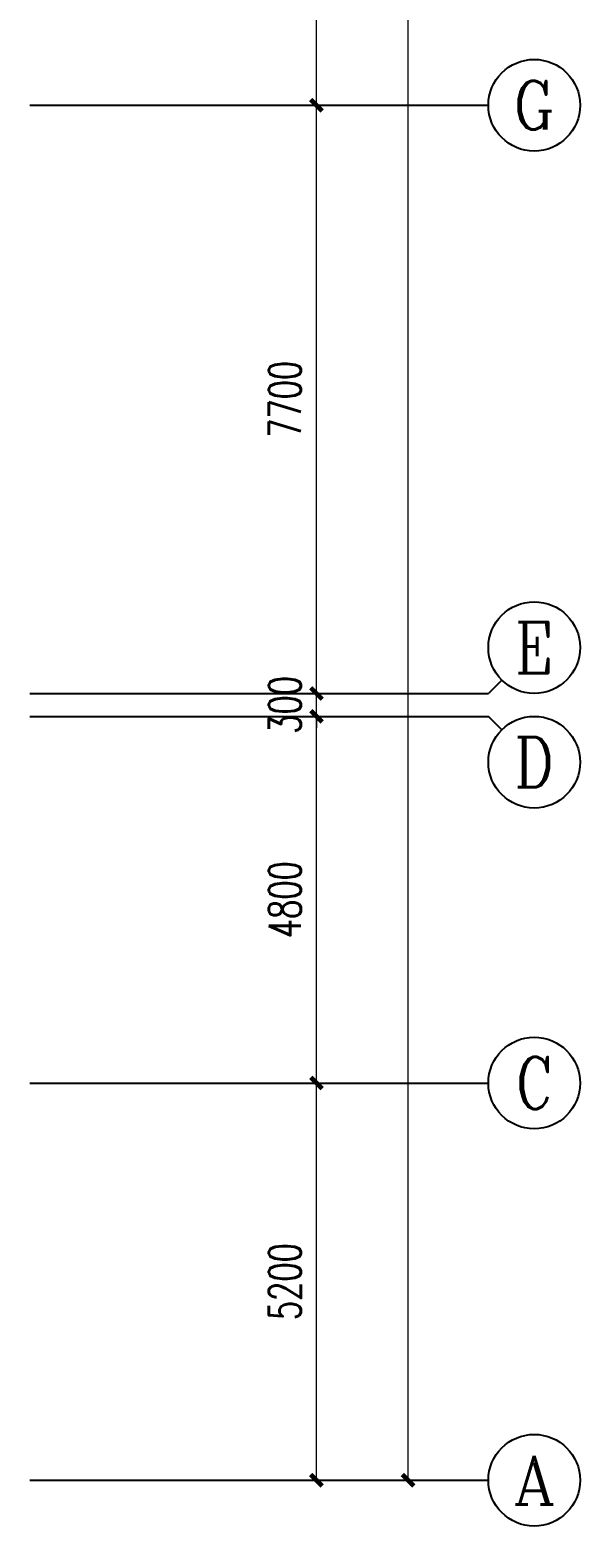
# Model space of a CAD drawing. Extents: x 0 to 302064749, y -59725395 to 1524223.
# Drawn here: x 163365946 to 164085946, y -44737091 to -42778491 of the extents above; entities that cross this region are included whole.
import ezdxf
from ezdxf.enums import TextEntityAlignment as Align

# ---------------------------------------------------------------- set-up
doc = ezdxf.new("R2010")
doc.units = 0
doc.header["$LTSCALE"] = 1000
doc.linetypes.add('DOTE', pattern=[2.42, 2, -0.2, 0.02, -0.2])
doc.layers.add('AXIS', color=3, linetype='Continuous')
doc.layers.add('AXIS_TEXT', color=7, linetype='Continuous')
doc.layers.add('DOTE', color=1, linetype='DOTE', lineweight=9, plot=False)
doc.layers.get('DOTE').off()
doc.styles.add('_TCH_AXIS', font='COMPLEX', dxfattribs={"bigfont": 'GBCBIG'})
doc.styles.add('A_DIM_T3', font='simplex.shx', dxfattribs={"width": 0.7, "bigfont": 'gbcbig.shx'})
doc.styles.add('COMPLEX', font='COMPLEX')
doc.dimstyles.new('_TCH_ARCH&&150', dxfattribs={"dimtxt": 420, "dimasz": 150, "dimexe": 375, "dimexo": 450, "dimgap": 202.5, "dimtad": 1, "dimdec": 0, "dimzin": 0, "dimdsep": 46, "dimtxsty": 'A_DIM_T3', "dimblk": 'ARCHTICK', "dimcen": 0.09, "dimclrt": 7, "dimazin": 2, "dimtfac": 1, "dimtdec": 0, "dimtix": 1, "dimtmove": 2, "dimatfit": 3, "dimfxl": 150, "dimtolj": 1, "dimtzin": 0, "dimarcsym": 0})

# ---------------------------------------------------------------- blocks, each defined once
blk = doc.blocks.new('_ArchTick')
at = {"color": 0, "linetype": 'ByBlock', "const_width": 0.4}
blk.add_lwpolyline([(-0.5, -0.5), (0.5, 0.5)], dxfattribs=at)
blk = doc.blocks.new('*D108')
at = {"layer": 'AXIS', "color": 0, "lineweight": -2, "transparency": 16777216}
for p, q in [((109150, 76000), (114025, 76000)), ((113650, 0), (113650, 76000)), ((109150, 0), (114025, 0))]:
    blk.add_line(p, q, dxfattribs=at)
at = {"layer": 'Defpoints', "color": 0, "transparency": 16777216}
for p in [(108700, 76000), (113650, 76000), (108700, 0)]:
    blk.add_point(p, dxfattribs=at)
at = {"layer": 'AXIS', "color": 0, "lineweight": -2, "transparency": 16777216, "xscale": 150, "yscale": 150, "zscale": 150}
for p, rotation in [((113650, 76000), 90), ((113650, 0), 270)]:
    blk.add_blockref('_ArchTick', p, dxfattribs=dict(at, rotation=rotation))
at = {"layer": 'AXIS', "color": 7, "transparency": 16777216, "insert": (113237.5, 38000), "char_height": 420, "attachment_point": 5, "rotation": 90, "style": 'A_DIM_T3'}
blk.add_mtext('\\A1;76000', dxfattribs=at)
blk = doc.blocks.new('*D109')
at = {"layer": 'AXIS', "color": 0, "lineweight": -2, "transparency": 16777216}
for p, q in [((109150, 5200), (112825, 5200)), ((112450, 0), (112450, 5200)), ((109150, 0), (112825, 0))]:
    blk.add_line(p, q, dxfattribs=at)
at = {"layer": 'Defpoints', "color": 0, "transparency": 16777216}
for p in [(108700, 5200), (112450, 5200), (108700, 0)]:
    blk.add_point(p, dxfattribs=at)
at = {"layer": 'AXIS', "color": 0, "lineweight": -2, "transparency": 16777216, "xscale": 150, "yscale": 150, "zscale": 150}
for p, rotation in [((112450, 5200), 90), ((112450, 0), 270)]:
    blk.add_blockref('_ArchTick', p, dxfattribs=dict(at, rotation=rotation))
at = {"layer": 'AXIS', "color": 7, "transparency": 16777216, "insert": (112037.5, 2600), "char_height": 420, "attachment_point": 5, "rotation": 90, "style": 'A_DIM_T3'}
blk.add_mtext('\\A1;5200', dxfattribs=at)
blk = doc.blocks.new('*D110')
at = {"layer": 'AXIS', "color": 0, "lineweight": -2, "transparency": 16777216}
for p, q in [((109150, 10000), (112825, 10000)), ((112450, 5200), (112450, 10000)), ((109150, 5200), (112825, 5200))]:
    blk.add_line(p, q, dxfattribs=at)
at = {"layer": 'Defpoints', "color": 0, "transparency": 16777216}
for p in [(108700, 10000), (112450, 10000), (108700, 5200)]:
    blk.add_point(p, dxfattribs=at)
at = {"layer": 'AXIS', "color": 0, "lineweight": -2, "transparency": 16777216, "xscale": 150, "yscale": 150, "zscale": 150}
for p, rotation in [((112450, 10000), 90), ((112450, 5200), 270)]:
    blk.add_blockref('_ArchTick', p, dxfattribs=dict(at, rotation=rotation))
at = {"layer": 'AXIS', "color": 7, "transparency": 16777216, "insert": (112037.5, 7600), "char_height": 420, "attachment_point": 5, "rotation": 90, "style": 'A_DIM_T3'}
blk.add_mtext('\\A1;4800', dxfattribs=at)
blk = doc.blocks.new('*D111')
at = {"layer": 'AXIS', "color": 0, "lineweight": -2, "transparency": 16777216}
for p, q in [((112450, 10300), (112450, 10450)), ((109150, 10300), (112825, 10300)), ((112450, 10000), (112450, 10300)), ((109150, 10000), (112825, 10000)), ((112450, 10000), (112450, 9850))]:
    blk.add_line(p, q, dxfattribs=at)
at = {"layer": 'Defpoints', "color": 0, "transparency": 16777216}
for p in [(108700, 10300), (112450, 10300), (108700, 10000)]:
    blk.add_point(p, dxfattribs=at)
at = {"layer": 'AXIS', "color": 0, "lineweight": -2, "transparency": 16777216, "xscale": 150, "yscale": 150, "zscale": 150}
for p, rotation in [((112450, 10300), 270), ((112450, 10000), 90)]:
    blk.add_blockref('_ArchTick', p, dxfattribs=dict(at, rotation=rotation))
at = {"layer": 'AXIS', "color": 7, "transparency": 16777216, "insert": (112037.5, 10150), "char_height": 420, "attachment_point": 5, "rotation": 90, "style": 'A_DIM_T3'}
blk.add_mtext('\\A1;300', dxfattribs=at)
blk = doc.blocks.new('*D112')
at = {"layer": 'AXIS', "color": 0, "lineweight": -2, "transparency": 16777216}
for p, q in [((109150, 18000), (112825, 18000)), ((112450, 10300), (112450, 18000)), ((109150, 10300), (112825, 10300))]:
    blk.add_line(p, q, dxfattribs=at)
at = {"layer": 'Defpoints', "color": 0, "transparency": 16777216}
for p in [(108700, 18000), (112450, 18000), (108700, 10300)]:
    blk.add_point(p, dxfattribs=at)
at = {"layer": 'AXIS', "color": 0, "lineweight": -2, "transparency": 16777216, "xscale": 150, "yscale": 150, "zscale": 150}
for p, rotation in [((112450, 18000), 90), ((112450, 10300), 270)]:
    blk.add_blockref('_ArchTick', p, dxfattribs=dict(at, rotation=rotation))
at = {"layer": 'AXIS', "color": 7, "transparency": 16777216, "insert": (112037.5, 14150), "char_height": 420, "attachment_point": 5, "rotation": 90, "style": 'A_DIM_T3'}
blk.add_mtext('\\A1;7700', dxfattribs=at)
blk = doc.blocks.new('*D113')
at = {"layer": 'AXIS', "color": 0, "lineweight": -2, "transparency": 16777216}
for p, q in [((109150, 26000), (112825, 26000)), ((112450, 18000), (112450, 26000)), ((109150, 18000), (112825, 18000))]:
    blk.add_line(p, q, dxfattribs=at)
at = {"layer": 'Defpoints', "color": 0, "transparency": 16777216}
for p in [(108700, 26000), (112450, 26000), (108700, 18000)]:
    blk.add_point(p, dxfattribs=at)
at = {"layer": 'AXIS', "color": 0, "lineweight": -2, "transparency": 16777216, "xscale": 150, "yscale": 150, "zscale": 150}
for p, rotation in [((112450, 26000), 90), ((112450, 18000), 270)]:
    blk.add_blockref('_ArchTick', p, dxfattribs=dict(at, rotation=rotation))
at = {"layer": 'AXIS', "color": 7, "transparency": 16777216, "insert": (112037.5, 22000), "char_height": 420, "attachment_point": 5, "rotation": 90, "style": 'A_DIM_T3'}
blk.add_mtext('\\A1;8000', dxfattribs=at)
blk = doc.blocks.new('*D163')
at = {"layer": 'AXIS', "color": 0, "lineweight": -2, "transparency": 16777216}
for p, q in [((109150, 76000), (114025, 76000)), ((113650, 0), (113650, 76000)), ((109150, 0), (114025, 0))]:
    blk.add_line(p, q, dxfattribs=at)
at = {"layer": 'Defpoints', "color": 0, "transparency": 16777216}
for p in [(108700, 76000), (113650, 76000), (108700, 0)]:
    blk.add_point(p, dxfattribs=at)
at = {"layer": 'AXIS', "color": 0, "lineweight": -2, "transparency": 16777216, "xscale": 150, "yscale": 150, "zscale": 150}
for p, rotation in [((113650, 76000), 90), ((113650, 0), 270)]:
    blk.add_blockref('_ArchTick', p, dxfattribs=dict(at, rotation=rotation))
at = {"layer": 'AXIS', "color": 7, "transparency": 16777216, "insert": (113237.5, 38000), "char_height": 420, "attachment_point": 5, "rotation": 90, "style": 'A_DIM_T3'}
blk.add_mtext('\\A1;76000', dxfattribs=at)
blk = doc.blocks.new('*D164')
at = {"layer": 'AXIS', "color": 0, "lineweight": -2, "transparency": 16777216}
for p, q in [((109150, 5200), (112825, 5200)), ((112450, 0), (112450, 5200)), ((109150, 0), (112825, 0))]:
    blk.add_line(p, q, dxfattribs=at)
at = {"layer": 'Defpoints', "color": 0, "transparency": 16777216}
for p in [(108700, 5200), (112450, 5200), (108700, 0)]:
    blk.add_point(p, dxfattribs=at)
at = {"layer": 'AXIS', "color": 0, "lineweight": -2, "transparency": 16777216, "xscale": 150, "yscale": 150, "zscale": 150}
for p, rotation in [((112450, 5200), 90), ((112450, 0), 270)]:
    blk.add_blockref('_ArchTick', p, dxfattribs=dict(at, rotation=rotation))
at = {"layer": 'AXIS', "color": 7, "transparency": 16777216, "insert": (112037.5, 2600), "char_height": 420, "attachment_point": 5, "rotation": 90, "style": 'A_DIM_T3'}
blk.add_mtext('\\A1;5200', dxfattribs=at)
blk = doc.blocks.new('*D165')
at = {"layer": 'AXIS', "color": 0, "lineweight": -2, "transparency": 16777216}
for p, q in [((109150, 10000), (112825, 10000)), ((112450, 5200), (112450, 10000)), ((109150, 5200), (112825, 5200))]:
    blk.add_line(p, q, dxfattribs=at)
at = {"layer": 'Defpoints', "color": 0, "transparency": 16777216}
for p in [(108700, 10000), (112450, 10000), (108700, 5200)]:
    blk.add_point(p, dxfattribs=at)
at = {"layer": 'AXIS', "color": 0, "lineweight": -2, "transparency": 16777216, "xscale": 150, "yscale": 150, "zscale": 150}
for p, rotation in [((112450, 10000), 90), ((112450, 5200), 270)]:
    blk.add_blockref('_ArchTick', p, dxfattribs=dict(at, rotation=rotation))
at = {"layer": 'AXIS', "color": 7, "transparency": 16777216, "insert": (112037.5, 7600), "char_height": 420, "attachment_point": 5, "rotation": 90, "style": 'A_DIM_T3'}
blk.add_mtext('\\A1;4800', dxfattribs=at)
blk = doc.blocks.new('*D166')
at = {"layer": 'AXIS', "color": 0, "lineweight": -2, "transparency": 16777216}
for p, q in [((112450, 10300), (112450, 10450)), ((109150, 10300), (112825, 10300)), ((112450, 10000), (112450, 10300)), ((109150, 10000), (112825, 10000)), ((112450, 10000), (112450, 9850))]:
    blk.add_line(p, q, dxfattribs=at)
at = {"layer": 'Defpoints', "color": 0, "transparency": 16777216}
for p in [(108700, 10300), (112450, 10300), (108700, 10000)]:
    blk.add_point(p, dxfattribs=at)
at = {"layer": 'AXIS', "color": 0, "lineweight": -2, "transparency": 16777216, "xscale": 150, "yscale": 150, "zscale": 150}
for p, rotation in [((112450, 10300), 270), ((112450, 10000), 90)]:
    blk.add_blockref('_ArchTick', p, dxfattribs=dict(at, rotation=rotation))
at = {"layer": 'AXIS', "color": 7, "transparency": 16777216, "insert": (112037.5, 10150), "char_height": 420, "attachment_point": 5, "rotation": 90, "style": 'A_DIM_T3'}
blk.add_mtext('\\A1;300', dxfattribs=at)
blk = doc.blocks.new('*D167')
at = {"layer": 'AXIS', "color": 0, "lineweight": -2, "transparency": 16777216}
for p, q in [((109150, 18000), (112825, 18000)), ((112450, 10300), (112450, 18000)), ((109150, 10300), (112825, 10300))]:
    blk.add_line(p, q, dxfattribs=at)
at = {"layer": 'Defpoints', "color": 0, "transparency": 16777216}
for p in [(108700, 18000), (112450, 18000), (108700, 10300)]:
    blk.add_point(p, dxfattribs=at)
at = {"layer": 'AXIS', "color": 0, "lineweight": -2, "transparency": 16777216, "xscale": 150, "yscale": 150, "zscale": 150}
for p, rotation in [((112450, 18000), 90), ((112450, 10300), 270)]:
    blk.add_blockref('_ArchTick', p, dxfattribs=dict(at, rotation=rotation))
at = {"layer": 'AXIS', "color": 7, "transparency": 16777216, "insert": (112037.5, 14150), "char_height": 420, "attachment_point": 5, "rotation": 90, "style": 'A_DIM_T3'}
blk.add_mtext('\\A1;7700', dxfattribs=at)
blk = doc.blocks.new('*D168')
at = {"layer": 'AXIS', "color": 0, "lineweight": -2, "transparency": 16777216}
for p, q in [((109150, 26000), (112825, 26000)), ((112450, 18000), (112450, 26000)), ((109150, 18000), (112825, 18000))]:
    blk.add_line(p, q, dxfattribs=at)
at = {"layer": 'Defpoints', "color": 0, "transparency": 16777216}
for p in [(108700, 26000), (112450, 26000), (108700, 18000)]:
    blk.add_point(p, dxfattribs=at)
at = {"layer": 'AXIS', "color": 0, "lineweight": -2, "transparency": 16777216, "xscale": 150, "yscale": 150, "zscale": 150}
for p, rotation in [((112450, 26000), 90), ((112450, 18000), 270)]:
    blk.add_blockref('_ArchTick', p, dxfattribs=dict(at, rotation=rotation))
at = {"layer": 'AXIS', "color": 7, "transparency": 16777216, "insert": (112037.5, 22000), "char_height": 420, "attachment_point": 5, "rotation": 90, "style": 'A_DIM_T3'}
blk.add_mtext('\\A1;8000', dxfattribs=at)
blk = doc.blocks.new('*D218')
at = {"layer": 'AXIS', "color": 0, "lineweight": -2, "transparency": 16777216}
for p, q in [((109150, 76000), (114025, 76000)), ((113650, 0), (113650, 76000)), ((109150, 0), (114025, 0))]:
    blk.add_line(p, q, dxfattribs=at)
at = {"layer": 'Defpoints', "color": 0, "transparency": 16777216}
for p in [(108700, 76000), (113650, 76000), (108700, 0)]:
    blk.add_point(p, dxfattribs=at)
at = {"layer": 'AXIS', "color": 0, "lineweight": -2, "transparency": 16777216, "xscale": 150, "yscale": 150, "zscale": 150}
for p, rotation in [((113650, 76000), 90), ((113650, 0), 270)]:
    blk.add_blockref('_ArchTick', p, dxfattribs=dict(at, rotation=rotation))
at = {"layer": 'AXIS', "color": 7, "transparency": 16777216, "insert": (113237.5, 38000), "char_height": 420, "attachment_point": 5, "rotation": 90, "style": 'A_DIM_T3'}
blk.add_mtext('\\A1;76000', dxfattribs=at)
blk = doc.blocks.new('*D219')
at = {"layer": 'AXIS', "color": 0, "lineweight": -2, "transparency": 16777216}
for p, q in [((109150, 5200), (112825, 5200)), ((112450, 0), (112450, 5200)), ((109150, 0), (112825, 0))]:
    blk.add_line(p, q, dxfattribs=at)
at = {"layer": 'Defpoints', "color": 0, "transparency": 16777216}
for p in [(108700, 5200), (112450, 5200), (108700, 0)]:
    blk.add_point(p, dxfattribs=at)
at = {"layer": 'AXIS', "color": 0, "lineweight": -2, "transparency": 16777216, "xscale": 150, "yscale": 150, "zscale": 150}
for p, rotation in [((112450, 5200), 90), ((112450, 0), 270)]:
    blk.add_blockref('_ArchTick', p, dxfattribs=dict(at, rotation=rotation))
at = {"layer": 'AXIS', "color": 7, "transparency": 16777216, "insert": (112037.5, 2600), "char_height": 420, "attachment_point": 5, "rotation": 90, "style": 'A_DIM_T3'}
blk.add_mtext('\\A1;5200', dxfattribs=at)
blk = doc.blocks.new('*D220')
at = {"layer": 'AXIS', "color": 0, "lineweight": -2, "transparency": 16777216}
for p, q in [((109150, 10000), (112825, 10000)), ((112450, 5200), (112450, 10000)), ((109150, 5200), (112825, 5200))]:
    blk.add_line(p, q, dxfattribs=at)
at = {"layer": 'Defpoints', "color": 0, "transparency": 16777216}
for p in [(108700, 10000), (112450, 10000), (108700, 5200)]:
    blk.add_point(p, dxfattribs=at)
at = {"layer": 'AXIS', "color": 0, "lineweight": -2, "transparency": 16777216, "xscale": 150, "yscale": 150, "zscale": 150}
for p, rotation in [((112450, 10000), 90), ((112450, 5200), 270)]:
    blk.add_blockref('_ArchTick', p, dxfattribs=dict(at, rotation=rotation))
at = {"layer": 'AXIS', "color": 7, "transparency": 16777216, "insert": (112037.5, 7600), "char_height": 420, "attachment_point": 5, "rotation": 90, "style": 'A_DIM_T3'}
blk.add_mtext('\\A1;4800', dxfattribs=at)
blk = doc.blocks.new('*D221')
at = {"layer": 'AXIS', "color": 0, "lineweight": -2, "transparency": 16777216}
for p, q in [((112450, 10300), (112450, 10450)), ((109150, 10300), (112825, 10300)), ((112450, 10000), (112450, 10300)), ((109150, 10000), (112825, 10000)), ((112450, 10000), (112450, 9850))]:
    blk.add_line(p, q, dxfattribs=at)
at = {"layer": 'Defpoints', "color": 0, "transparency": 16777216}
for p in [(108700, 10300), (112450, 10300), (108700, 10000)]:
    blk.add_point(p, dxfattribs=at)
at = {"layer": 'AXIS', "color": 0, "lineweight": -2, "transparency": 16777216, "xscale": 150, "yscale": 150, "zscale": 150}
for p, rotation in [((112450, 10300), 270), ((112450, 10000), 90)]:
    blk.add_blockref('_ArchTick', p, dxfattribs=dict(at, rotation=rotation))
at = {"layer": 'AXIS', "color": 7, "transparency": 16777216, "insert": (112037.5, 10150), "char_height": 420, "attachment_point": 5, "rotation": 90, "style": 'A_DIM_T3'}
blk.add_mtext('\\A1;300', dxfattribs=at)
blk = doc.blocks.new('*D222')
at = {"layer": 'AXIS', "color": 0, "lineweight": -2, "transparency": 16777216}
for p, q in [((109150, 18000), (112825, 18000)), ((112450, 10300), (112450, 18000)), ((109150, 10300), (112825, 10300))]:
    blk.add_line(p, q, dxfattribs=at)
at = {"layer": 'Defpoints', "color": 0, "transparency": 16777216}
for p in [(108700, 18000), (112450, 18000), (108700, 10300)]:
    blk.add_point(p, dxfattribs=at)
at = {"layer": 'AXIS', "color": 0, "lineweight": -2, "transparency": 16777216, "xscale": 150, "yscale": 150, "zscale": 150}
for p, rotation in [((112450, 18000), 90), ((112450, 10300), 270)]:
    blk.add_blockref('_ArchTick', p, dxfattribs=dict(at, rotation=rotation))
at = {"layer": 'AXIS', "color": 7, "transparency": 16777216, "insert": (112037.5, 14150), "char_height": 420, "attachment_point": 5, "rotation": 90, "style": 'A_DIM_T3'}
blk.add_mtext('\\A1;7700', dxfattribs=at)
blk = doc.blocks.new('*D223')
at = {"layer": 'AXIS', "color": 0, "lineweight": -2, "transparency": 16777216}
for p, q in [((109150, 26000), (112825, 26000)), ((112450, 18000), (112450, 26000)), ((109150, 18000), (112825, 18000))]:
    blk.add_line(p, q, dxfattribs=at)
at = {"layer": 'Defpoints', "color": 0, "transparency": 16777216}
for p in [(108700, 26000), (112450, 26000), (108700, 18000)]:
    blk.add_point(p, dxfattribs=at)
at = {"layer": 'AXIS', "color": 0, "lineweight": -2, "transparency": 16777216, "xscale": 150, "yscale": 150, "zscale": 150}
for p, rotation in [((112450, 26000), 90), ((112450, 18000), 270)]:
    blk.add_blockref('_ArchTick', p, dxfattribs=dict(at, rotation=rotation))
at = {"layer": 'AXIS', "color": 7, "transparency": 16777216, "insert": (112037.5, 22000), "char_height": 420, "attachment_point": 5, "rotation": 90, "style": 'A_DIM_T3'}
blk.add_mtext('\\A1;8000', dxfattribs=at)
blk = doc.blocks.new('*D273')
at = {"layer": 'AXIS', "color": 0, "lineweight": -2, "transparency": 16777216}
for p, q in [((109150, 76000), (114025, 76000)), ((113650, 0), (113650, 76000)), ((109150, 0), (114025, 0))]:
    blk.add_line(p, q, dxfattribs=at)
at = {"layer": 'Defpoints', "color": 0, "transparency": 16777216}
for p in [(108700, 76000), (113650, 76000), (108700, 0)]:
    blk.add_point(p, dxfattribs=at)
at = {"layer": 'AXIS', "color": 0, "lineweight": -2, "transparency": 16777216, "xscale": 150, "yscale": 150, "zscale": 150}
for p, rotation in [((113650, 76000), 90), ((113650, 0), 270)]:
    blk.add_blockref('_ArchTick', p, dxfattribs=dict(at, rotation=rotation))
at = {"layer": 'AXIS', "color": 7, "transparency": 16777216, "insert": (113237.5, 38000), "char_height": 420, "attachment_point": 5, "rotation": 90, "style": 'A_DIM_T3'}
blk.add_mtext('\\A1;76000', dxfattribs=at)
blk = doc.blocks.new('*D274')
at = {"layer": 'AXIS', "color": 0, "lineweight": -2, "transparency": 16777216}
for p, q in [((109150, 5200), (112825, 5200)), ((112450, 0), (112450, 5200)), ((109150, 0), (112825, 0))]:
    blk.add_line(p, q, dxfattribs=at)
at = {"layer": 'Defpoints', "color": 0, "transparency": 16777216}
for p in [(108700, 5200), (112450, 5200), (108700, 0)]:
    blk.add_point(p, dxfattribs=at)
at = {"layer": 'AXIS', "color": 0, "lineweight": -2, "transparency": 16777216, "xscale": 150, "yscale": 150, "zscale": 150}
for p, rotation in [((112450, 5200), 90), ((112450, 0), 270)]:
    blk.add_blockref('_ArchTick', p, dxfattribs=dict(at, rotation=rotation))
at = {"layer": 'AXIS', "color": 7, "transparency": 16777216, "insert": (112037.5, 2600), "char_height": 420, "attachment_point": 5, "rotation": 90, "style": 'A_DIM_T3'}
blk.add_mtext('\\A1;5200', dxfattribs=at)
blk = doc.blocks.new('*D275')
at = {"layer": 'AXIS', "color": 0, "lineweight": -2, "transparency": 16777216}
for p, q in [((109150, 10000), (112825, 10000)), ((112450, 5200), (112450, 10000)), ((109150, 5200), (112825, 5200))]:
    blk.add_line(p, q, dxfattribs=at)
at = {"layer": 'Defpoints', "color": 0, "transparency": 16777216}
for p in [(108700, 10000), (112450, 10000), (108700, 5200)]:
    blk.add_point(p, dxfattribs=at)
at = {"layer": 'AXIS', "color": 0, "lineweight": -2, "transparency": 16777216, "xscale": 150, "yscale": 150, "zscale": 150}
for p, rotation in [((112450, 10000), 90), ((112450, 5200), 270)]:
    blk.add_blockref('_ArchTick', p, dxfattribs=dict(at, rotation=rotation))
at = {"layer": 'AXIS', "color": 7, "transparency": 16777216, "insert": (112037.5, 7600), "char_height": 420, "attachment_point": 5, "rotation": 90, "style": 'A_DIM_T3'}
blk.add_mtext('\\A1;4800', dxfattribs=at)
blk = doc.blocks.new('*D276')
at = {"layer": 'AXIS', "color": 0, "lineweight": -2, "transparency": 16777216}
for p, q in [((112450, 10300), (112450, 10450)), ((109150, 10300), (112825, 10300)), ((112450, 10000), (112450, 10300)), ((109150, 10000), (112825, 10000)), ((112450, 10000), (112450, 9850))]:
    blk.add_line(p, q, dxfattribs=at)
at = {"layer": 'Defpoints', "color": 0, "transparency": 16777216}
for p in [(108700, 10300), (112450, 10300), (108700, 10000)]:
    blk.add_point(p, dxfattribs=at)
at = {"layer": 'AXIS', "color": 0, "lineweight": -2, "transparency": 16777216, "xscale": 150, "yscale": 150, "zscale": 150}
for p, rotation in [((112450, 10300), 270), ((112450, 10000), 90)]:
    blk.add_blockref('_ArchTick', p, dxfattribs=dict(at, rotation=rotation))
at = {"layer": 'AXIS', "color": 7, "transparency": 16777216, "insert": (112037.5, 10150), "char_height": 420, "attachment_point": 5, "rotation": 90, "style": 'A_DIM_T3'}
blk.add_mtext('\\A1;300', dxfattribs=at)
blk = doc.blocks.new('*D277')
at = {"layer": 'AXIS', "color": 0, "lineweight": -2, "transparency": 16777216}
for p, q in [((109150, 18000), (112825, 18000)), ((112450, 10300), (112450, 18000)), ((109150, 10300), (112825, 10300))]:
    blk.add_line(p, q, dxfattribs=at)
at = {"layer": 'Defpoints', "color": 0, "transparency": 16777216}
for p in [(108700, 18000), (112450, 18000), (108700, 10300)]:
    blk.add_point(p, dxfattribs=at)
at = {"layer": 'AXIS', "color": 0, "lineweight": -2, "transparency": 16777216, "xscale": 150, "yscale": 150, "zscale": 150}
for p, rotation in [((112450, 18000), 90), ((112450, 10300), 270)]:
    blk.add_blockref('_ArchTick', p, dxfattribs=dict(at, rotation=rotation))
at = {"layer": 'AXIS', "color": 7, "transparency": 16777216, "insert": (112037.5, 14150), "char_height": 420, "attachment_point": 5, "rotation": 90, "style": 'A_DIM_T3'}
blk.add_mtext('\\A1;7700', dxfattribs=at)
blk = doc.blocks.new('*D278')
at = {"layer": 'AXIS', "color": 0, "lineweight": -2, "transparency": 16777216}
for p, q in [((109150, 26000), (112825, 26000)), ((112450, 18000), (112450, 26000)), ((109150, 18000), (112825, 18000))]:
    blk.add_line(p, q, dxfattribs=at)
at = {"layer": 'Defpoints', "color": 0, "transparency": 16777216}
for p in [(108700, 26000), (112450, 26000), (108700, 18000)]:
    blk.add_point(p, dxfattribs=at)
at = {"layer": 'AXIS', "color": 0, "lineweight": -2, "transparency": 16777216, "xscale": 150, "yscale": 150, "zscale": 150}
for p, rotation in [((112450, 26000), 90), ((112450, 18000), 270)]:
    blk.add_blockref('_ArchTick', p, dxfattribs=dict(at, rotation=rotation))
at = {"layer": 'AXIS', "color": 7, "transparency": 16777216, "insert": (112037.5, 22000), "char_height": 420, "attachment_point": 5, "rotation": 90, "style": 'A_DIM_T3'}
blk.add_mtext('\\A1;8000', dxfattribs=at)
blk = doc.blocks.new('*D328')
at = {"layer": 'AXIS', "color": 0, "lineweight": -2, "transparency": 16777216}
for p, q in [((109150, 76000), (114025, 76000)), ((113650, 0), (113650, 76000)), ((109150, 0), (114025, 0))]:
    blk.add_line(p, q, dxfattribs=at)
at = {"layer": 'Defpoints', "color": 0, "transparency": 16777216}
for p in [(108700, 76000), (113650, 76000), (108700, 0)]:
    blk.add_point(p, dxfattribs=at)
at = {"layer": 'AXIS', "color": 0, "lineweight": -2, "transparency": 16777216, "xscale": 150, "yscale": 150, "zscale": 150}
for p, rotation in [((113650, 76000), 90), ((113650, 0), 270)]:
    blk.add_blockref('_ArchTick', p, dxfattribs=dict(at, rotation=rotation))
at = {"layer": 'AXIS', "color": 7, "transparency": 16777216, "insert": (113237.5, 38000), "char_height": 420, "attachment_point": 5, "rotation": 90, "style": 'A_DIM_T3'}
blk.add_mtext('\\A1;76000', dxfattribs=at)
blk = doc.blocks.new('*D329')
at = {"layer": 'AXIS', "color": 0, "lineweight": -2, "transparency": 16777216}
for p, q in [((109150, 5200), (112825, 5200)), ((112450, 0), (112450, 5200)), ((109150, 0), (112825, 0))]:
    blk.add_line(p, q, dxfattribs=at)
at = {"layer": 'Defpoints', "color": 0, "transparency": 16777216}
for p in [(108700, 5200), (112450, 5200), (108700, 0)]:
    blk.add_point(p, dxfattribs=at)
at = {"layer": 'AXIS', "color": 0, "lineweight": -2, "transparency": 16777216, "xscale": 150, "yscale": 150, "zscale": 150}
for p, rotation in [((112450, 5200), 90), ((112450, 0), 270)]:
    blk.add_blockref('_ArchTick', p, dxfattribs=dict(at, rotation=rotation))
at = {"layer": 'AXIS', "color": 7, "transparency": 16777216, "insert": (112037.5, 2600), "char_height": 420, "attachment_point": 5, "rotation": 90, "style": 'A_DIM_T3'}
blk.add_mtext('\\A1;5200', dxfattribs=at)
blk = doc.blocks.new('*D330')
at = {"layer": 'AXIS', "color": 0, "lineweight": -2, "transparency": 16777216}
for p, q in [((109150, 10000), (112825, 10000)), ((112450, 5200), (112450, 10000)), ((109150, 5200), (112825, 5200))]:
    blk.add_line(p, q, dxfattribs=at)
at = {"layer": 'Defpoints', "color": 0, "transparency": 16777216}
for p in [(108700, 10000), (112450, 10000), (108700, 5200)]:
    blk.add_point(p, dxfattribs=at)
at = {"layer": 'AXIS', "color": 0, "lineweight": -2, "transparency": 16777216, "xscale": 150, "yscale": 150, "zscale": 150}
for p, rotation in [((112450, 10000), 90), ((112450, 5200), 270)]:
    blk.add_blockref('_ArchTick', p, dxfattribs=dict(at, rotation=rotation))
at = {"layer": 'AXIS', "color": 7, "transparency": 16777216, "insert": (112037.5, 7600), "char_height": 420, "attachment_point": 5, "rotation": 90, "style": 'A_DIM_T3'}
blk.add_mtext('\\A1;4800', dxfattribs=at)
blk = doc.blocks.new('*D331')
at = {"layer": 'AXIS', "color": 0, "lineweight": -2, "transparency": 16777216}
for p, q in [((112450, 10300), (112450, 10450)), ((109150, 10300), (112825, 10300)), ((112450, 10000), (112450, 10300)), ((109150, 10000), (112825, 10000)), ((112450, 10000), (112450, 9850))]:
    blk.add_line(p, q, dxfattribs=at)
at = {"layer": 'Defpoints', "color": 0, "transparency": 16777216}
for p in [(108700, 10300), (112450, 10300), (108700, 10000)]:
    blk.add_point(p, dxfattribs=at)
at = {"layer": 'AXIS', "color": 0, "lineweight": -2, "transparency": 16777216, "xscale": 150, "yscale": 150, "zscale": 150}
for p, rotation in [((112450, 10300), 270), ((112450, 10000), 90)]:
    blk.add_blockref('_ArchTick', p, dxfattribs=dict(at, rotation=rotation))
at = {"layer": 'AXIS', "color": 7, "transparency": 16777216, "insert": (112037.5, 10150), "char_height": 420, "attachment_point": 5, "rotation": 90, "style": 'A_DIM_T3'}
blk.add_mtext('\\A1;300', dxfattribs=at)
blk = doc.blocks.new('*D332')
at = {"layer": 'AXIS', "color": 0, "lineweight": -2, "transparency": 16777216}
for p, q in [((109150, 18000), (112825, 18000)), ((112450, 10300), (112450, 18000)), ((109150, 10300), (112825, 10300))]:
    blk.add_line(p, q, dxfattribs=at)
at = {"layer": 'Defpoints', "color": 0, "transparency": 16777216}
for p in [(108700, 18000), (112450, 18000), (108700, 10300)]:
    blk.add_point(p, dxfattribs=at)
at = {"layer": 'AXIS', "color": 0, "lineweight": -2, "transparency": 16777216, "xscale": 150, "yscale": 150, "zscale": 150}
for p, rotation in [((112450, 18000), 90), ((112450, 10300), 270)]:
    blk.add_blockref('_ArchTick', p, dxfattribs=dict(at, rotation=rotation))
at = {"layer": 'AXIS', "color": 7, "transparency": 16777216, "insert": (112037.5, 14150), "char_height": 420, "attachment_point": 5, "rotation": 90, "style": 'A_DIM_T3'}
blk.add_mtext('\\A1;7700', dxfattribs=at)
blk = doc.blocks.new('*D333')
at = {"layer": 'AXIS', "color": 0, "lineweight": -2, "transparency": 16777216}
for p, q in [((109150, 26000), (112825, 26000)), ((112450, 18000), (112450, 26000)), ((109150, 18000), (112825, 18000))]:
    blk.add_line(p, q, dxfattribs=at)
at = {"layer": 'Defpoints', "color": 0, "transparency": 16777216}
for p in [(108700, 26000), (112450, 26000), (108700, 18000)]:
    blk.add_point(p, dxfattribs=at)
at = {"layer": 'AXIS', "color": 0, "lineweight": -2, "transparency": 16777216, "xscale": 150, "yscale": 150, "zscale": 150}
for p, rotation in [((112450, 26000), 90), ((112450, 18000), 270)]:
    blk.add_blockref('_ArchTick', p, dxfattribs=dict(at, rotation=rotation))
at = {"layer": 'AXIS', "color": 7, "transparency": 16777216, "insert": (112037.5, 22000), "char_height": 420, "attachment_point": 5, "rotation": 90, "style": 'A_DIM_T3'}
blk.add_mtext('\\A1;8000', dxfattribs=at)
blk = doc.blocks.new('_AXISO')
blk.add_circle((0, 0), 0.5)
at = {"layer": 'AXIS_TEXT', "style": 'COMPLEX', "width": 1.041667}
blk.add_attdef('A', text='', height=0.56, dxfattribs=at).set_placement((-0.25, -0.28), (0.25, -0.28), align=Align.FIT)
blk = doc.blocks.new('*D384')
at = {"layer": 'AXIS', "color": 0, "lineweight": -2, "transparency": 16777216}
for p, q in [((109150, 76000), (114025, 76000)), ((113650, 0), (113650, 76000)), ((109150, 0), (114025, 0))]:
    blk.add_line(p, q, dxfattribs=at)
at = {"layer": 'Defpoints', "color": 0, "transparency": 16777216}
for p in [(108700, 76000), (113650, 76000), (108700, 0)]:
    blk.add_point(p, dxfattribs=at)
at = {"layer": 'AXIS', "color": 0, "lineweight": -2, "transparency": 16777216, "xscale": 150, "yscale": 150, "zscale": 150}
for p, rotation in [((113650, 76000), 90), ((113650, 0), 270)]:
    blk.add_blockref('_ArchTick', p, dxfattribs=dict(at, rotation=rotation))
at = {"layer": 'AXIS', "color": 7, "transparency": 16777216, "insert": (113237.5, 38000), "char_height": 420, "attachment_point": 5, "rotation": 90, "style": 'A_DIM_T3'}
blk.add_mtext('\\A1;76000', dxfattribs=at)
blk = doc.blocks.new('*D385')
at = {"layer": 'AXIS', "color": 0, "lineweight": -2, "transparency": 16777216}
for p, q in [((109150, 5200), (112825, 5200)), ((112450, 0), (112450, 5200)), ((109150, 0), (112825, 0))]:
    blk.add_line(p, q, dxfattribs=at)
at = {"layer": 'Defpoints', "color": 0, "transparency": 16777216}
for p in [(108700, 5200), (112450, 5200), (108700, 0)]:
    blk.add_point(p, dxfattribs=at)
at = {"layer": 'AXIS', "color": 0, "lineweight": -2, "transparency": 16777216, "xscale": 150, "yscale": 150, "zscale": 150}
for p, rotation in [((112450, 5200), 90), ((112450, 0), 270)]:
    blk.add_blockref('_ArchTick', p, dxfattribs=dict(at, rotation=rotation))
at = {"layer": 'AXIS', "color": 7, "transparency": 16777216, "insert": (112037.5, 2600), "char_height": 420, "attachment_point": 5, "rotation": 90, "style": 'A_DIM_T3'}
blk.add_mtext('\\A1;5200', dxfattribs=at)
blk = doc.blocks.new('*D386')
at = {"layer": 'AXIS', "color": 0, "lineweight": -2, "transparency": 16777216}
for p, q in [((109150, 10000), (112825, 10000)), ((112450, 5200), (112450, 10000)), ((109150, 5200), (112825, 5200))]:
    blk.add_line(p, q, dxfattribs=at)
at = {"layer": 'Defpoints', "color": 0, "transparency": 16777216}
for p in [(108700, 10000), (112450, 10000), (108700, 5200)]:
    blk.add_point(p, dxfattribs=at)
at = {"layer": 'AXIS', "color": 0, "lineweight": -2, "transparency": 16777216, "xscale": 150, "yscale": 150, "zscale": 150}
for p, rotation in [((112450, 10000), 90), ((112450, 5200), 270)]:
    blk.add_blockref('_ArchTick', p, dxfattribs=dict(at, rotation=rotation))
at = {"layer": 'AXIS', "color": 7, "transparency": 16777216, "insert": (112037.5, 7600), "char_height": 420, "attachment_point": 5, "rotation": 90, "style": 'A_DIM_T3'}
blk.add_mtext('\\A1;4800', dxfattribs=at)
blk = doc.blocks.new('*D387')
at = {"layer": 'AXIS', "color": 0, "lineweight": -2, "transparency": 16777216}
for p, q in [((112450, 10300), (112450, 10450)), ((109150, 10300), (112825, 10300)), ((112450, 10000), (112450, 10300)), ((109150, 10000), (112825, 10000)), ((112450, 10000), (112450, 9850))]:
    blk.add_line(p, q, dxfattribs=at)
at = {"layer": 'Defpoints', "color": 0, "transparency": 16777216}
for p in [(108700, 10300), (112450, 10300), (108700, 10000)]:
    blk.add_point(p, dxfattribs=at)
at = {"layer": 'AXIS', "color": 0, "lineweight": -2, "transparency": 16777216, "xscale": 150, "yscale": 150, "zscale": 150}
for p, rotation in [((112450, 10300), 270), ((112450, 10000), 90)]:
    blk.add_blockref('_ArchTick', p, dxfattribs=dict(at, rotation=rotation))
at = {"layer": 'AXIS', "color": 7, "transparency": 16777216, "insert": (112037.5, 10150), "char_height": 420, "attachment_point": 5, "rotation": 90, "style": 'A_DIM_T3'}
blk.add_mtext('\\A1;300', dxfattribs=at)
blk = doc.blocks.new('*D388')
at = {"layer": 'AXIS', "color": 0, "lineweight": -2, "transparency": 16777216}
for p, q in [((109150, 18000), (112825, 18000)), ((112450, 10300), (112450, 18000)), ((109150, 10300), (112825, 10300))]:
    blk.add_line(p, q, dxfattribs=at)
at = {"layer": 'Defpoints', "color": 0, "transparency": 16777216}
for p in [(108700, 18000), (112450, 18000), (108700, 10300)]:
    blk.add_point(p, dxfattribs=at)
at = {"layer": 'AXIS', "color": 0, "lineweight": -2, "transparency": 16777216, "xscale": 150, "yscale": 150, "zscale": 150}
for p, rotation in [((112450, 18000), 90), ((112450, 10300), 270)]:
    blk.add_blockref('_ArchTick', p, dxfattribs=dict(at, rotation=rotation))
at = {"layer": 'AXIS', "color": 7, "transparency": 16777216, "insert": (112037.5, 14150), "char_height": 420, "attachment_point": 5, "rotation": 90, "style": 'A_DIM_T3'}
blk.add_mtext('\\A1;7700', dxfattribs=at)
blk = doc.blocks.new('*D389')
at = {"layer": 'AXIS', "color": 0, "lineweight": -2, "transparency": 16777216}
for p, q in [((109150, 26000), (112825, 26000)), ((112450, 18000), (112450, 26000)), ((109150, 18000), (112825, 18000))]:
    blk.add_line(p, q, dxfattribs=at)
at = {"layer": 'Defpoints', "color": 0, "transparency": 16777216}
for p in [(108700, 26000), (112450, 26000), (108700, 18000)]:
    blk.add_point(p, dxfattribs=at)
at = {"layer": 'AXIS', "color": 0, "lineweight": -2, "transparency": 16777216, "xscale": 150, "yscale": 150, "zscale": 150}
for p, rotation in [((112450, 26000), 90), ((112450, 18000), 270)]:
    blk.add_blockref('_ArchTick', p, dxfattribs=dict(at, rotation=rotation))
at = {"layer": 'AXIS', "color": 7, "transparency": 16777216, "insert": (112037.5, 22000), "char_height": 420, "attachment_point": 5, "rotation": 90, "style": 'A_DIM_T3'}
blk.add_mtext('\\A1;8000', dxfattribs=at)
blk = doc.blocks.new('A$Cfdce661d')
at = {"layer": 'AXIS'}
for p, q in [((108700, 18000), (114700, 18000)), ((114875.7, 10475.7), (114700, 10300)), ((108700, 10300), (114700, 10300)), ((108700, 10000), (114700, 10000)), ((114875.7, 9824.3), (114700, 10000)), ((108700, 5200), (114700, 5200)), ((108700, 0), (114700, 0))]:
    blk.add_line(p, q, dxfattribs=at)
ref = blk.add_blockref('_AXISO', (115300, 18000), dxfattribs=dict(at, xscale=1200, yscale=1200, zscale=1200))
ref.add_attrib('A', 'G', dxfattribs={"layer": 'AXIS_TEXT', "height": 637.8, "style": '_TCH_AXIS'}).set_placement((115026.7, 17681.1), (115573.3, 17681.1), align=Align.FIT)
ref = blk.add_blockref('_AXISO', (115300, 10900), dxfattribs=dict(at, xscale=1200, yscale=1200, zscale=1200))
ref.add_attrib('A', 'E', dxfattribs={"layer": 'AXIS_TEXT', "height": 668.2, "style": '_TCH_AXIS'}).set_placement((115045.5, 10565.9), (115554.5, 10565.9), align=Align.FIT)
ref = blk.add_blockref('_AXISO', (115300, 9400), dxfattribs=dict(at, xscale=1200, yscale=1200, zscale=1200))
ref.add_attrib('A', 'D', dxfattribs={"layer": 'AXIS_TEXT', "height": 652.9, "style": '_TCH_AXIS'}).set_placement((115035.7, 9073.6), (115564.3, 9073.6), align=Align.FIT)
ref = blk.add_blockref('_AXISO', (115300, 5200), dxfattribs=dict(at, xscale=1200, yscale=1200, zscale=1200))
ref.add_attrib('A', 'C', dxfattribs={"layer": 'AXIS_TEXT', "height": 683.5, "style": '_TCH_AXIS'}).set_placement((115055.9, 4858.2), (115544.1, 4858.2), align=Align.FIT)
ref = blk.add_blockref('_AXISO', (115300, 0), dxfattribs=dict(at, xscale=1200, yscale=1200, zscale=1200))
ref.add_attrib('A', 'A', dxfattribs={"layer": 'AXIS_TEXT', "height": 637.8, "style": '_TCH_AXIS'}).set_placement((115026.7, -318.9), (115573.3, -318.9), align=Align.FIT)
for p1, p2, distance, picture, middle in [((108700, 0), (108700, 76000), -4950, '*D108', (113237.5, 38000)), ((108700, 0), (108700, 76000), -4950, '*D163', (113237.5, 38000)), ((108700, 0), (108700, 76000), -4950, '*D218', (113237.5, 38000)), ((108700, 0), (108700, 76000), -4950, '*D273', (113237.5, 38000)), ((108700, 0), (108700, 76000), -4950, '*D328', (113237.5, 38000)), ((108700, 0), (108700, 76000), -4950, '*D384', (113237.5, 38000)), ((108700, 18000), (108700, 26000), -3750, '*D113', (112037.5, 22000)), ((108700, 18000), (108700, 26000), -3750, '*D168', (112037.5, 22000)), ((108700, 18000), (108700, 26000), -3750, '*D223', (112037.5, 22000)), ((108700, 18000), (108700, 26000), -3750, '*D278', (112037.5, 22000)), ((108700, 18000), (108700, 26000), -3750, '*D333', (112037.5, 22000)), ((108700, 18000), (108700, 26000), -3750, '*D389', (112037.5, 22000)), ((108700, 10300), (108700, 18000), -3750, '*D112', (112037.5, 14150)), ((108700, 10300), (108700, 18000), -3750, '*D167', (112037.5, 14150)), ((108700, 10300), (108700, 18000), -3750, '*D222', (112037.5, 14150)), ((108700, 10300), (108700, 18000), -3750, '*D277', (112037.5, 14150)), ((108700, 10300), (108700, 18000), -3750, '*D332', (112037.5, 14150)), ((108700, 10300), (108700, 18000), -3750, '*D388', (112037.5, 14150)), ((108700, 10000), (108700, 10300), -3750, '*D111', (112037.5, 10150)), ((108700, 10000), (108700, 10300), -3750, '*D166', (112037.5, 10150)), ((108700, 10000), (108700, 10300), -3750, '*D221', (112037.5, 10150)), ((108700, 10000), (108700, 10300), -3750, '*D276', (112037.5, 10150)), ((108700, 10000), (108700, 10300), -3750, '*D331', (112037.5, 10150)), ((108700, 10000), (108700, 10300), -3750, '*D387', (112037.5, 10150)), ((108700, 5200), (108700, 10000), -3750, '*D110', (112037.5, 7600)), ((108700, 5200), (108700, 10000), -3750, '*D165', (112037.5, 7600)), ((108700, 5200), (108700, 10000), -3750, '*D220', (112037.5, 7600)), ((108700, 5200), (108700, 10000), -3750, '*D275', (112037.5, 7600)), ((108700, 5200), (108700, 10000), -3750, '*D330', (112037.5, 7600)), ((108700, 5200), (108700, 10000), -3750, '*D386', (112037.5, 7600)), ((108700, 0), (108700, 5200), -3750, '*D109', (112037.5, 2600)), ((108700, 0), (108700, 5200), -3750, '*D164', (112037.5, 2600)), ((108700, 0), (108700, 5200), -3750, '*D219', (112037.5, 2600)), ((108700, 0), (108700, 5200), -3750, '*D274', (112037.5, 2600)), ((108700, 0), (108700, 5200), -3750, '*D329', (112037.5, 2600)), ((108700, 0), (108700, 5200), -3750, '*D385', (112037.5, 2600))]:
    dim = blk.add_aligned_dim(p1=p1, p2=p2, distance=distance, dimstyle='_TCH_ARCH&&150', dxfattribs=at)
    dim.commit()
    dim.dimension.update_dxf_attribs({"geometry": picture, "text_midpoint": middle})
blk = doc.blocks.new('1#教学楼-电提建筑结构')
at = {"layer": 'DOTE'}
blk.add_blockref('A$Cfdce661d', (1504056.7, -446319.8), dxfattribs=at)

msp = doc.modelspace()

# ---------------------------------------------------------------- block references
at = {"xscale": 100, "yscale": 100, "zscale": 100}
msp.add_blockref('1#教学楼-电提建筑结构', (2090275, -45113), dxfattribs=at)

doc.saveas('drawing.dxf')
